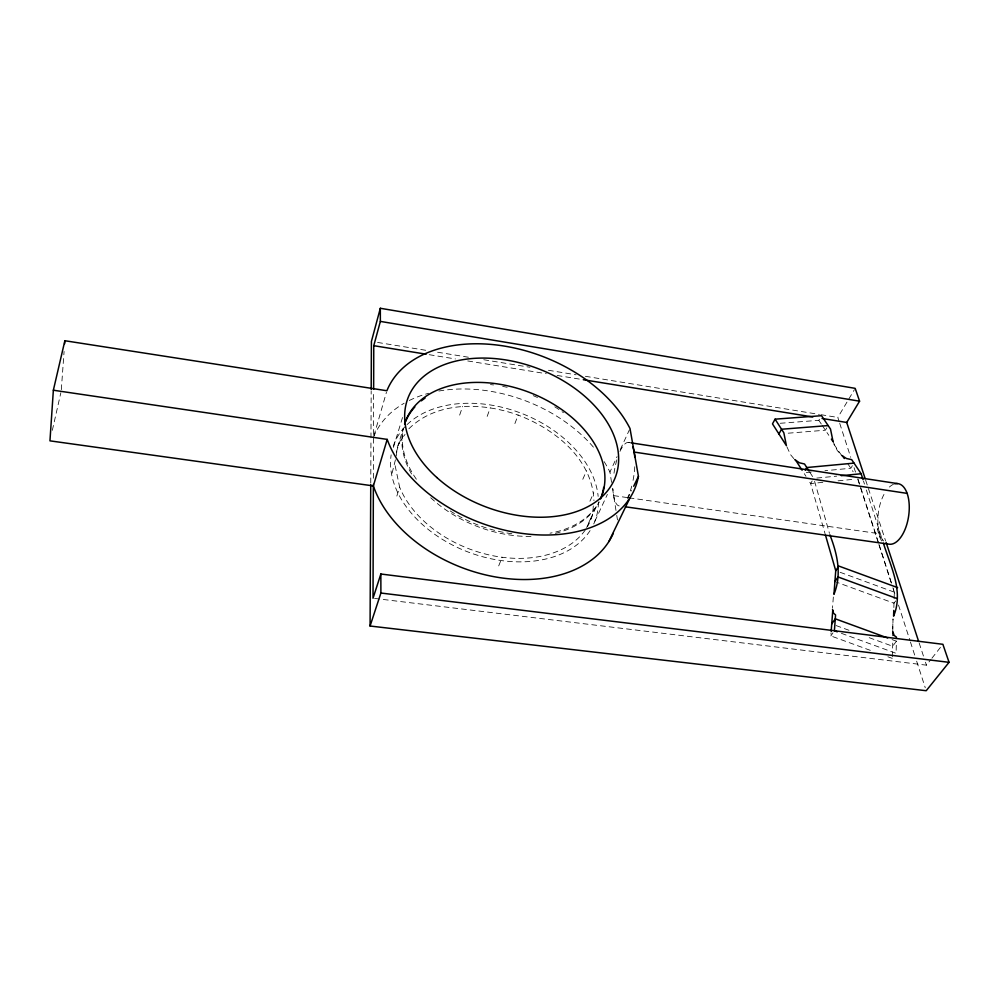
<?xml version="1.0" encoding="UTF-8"?>
<svg xmlns="http://www.w3.org/2000/svg" width="999" height="999" viewBox="0 0 999 999"><rect width="100%" height="100%" fill="white"/><g stroke="black" fill="none" stroke-linecap="round" stroke-linejoin="round"><path stroke-width="0.75" stroke-dasharray="5 3.75" d="M373.376 478.196L373.638 390.909M370.754 482.954L370.954 439.41M370.966 437.849L371.178 391.196M593.294 505.931L592.669 514.148A103.272 71.291 20.9 0 1 587.587 526.398M892.756 631.555L893.019 618.893L892.656 630.144M408.853 428.796C436.675 401.261 481.481 402.31 516.52 414.51C553.696 428.034 592.282 458.229 593.943 500.636M892.057 639.585L896.428 641.183L896.078 653.321L840.147 632.866M892.307 656.855L892.831 640.109M893.855 607.542L894.342 592.17L892.919 587.749M61.314 389.697L64.086 351.448M870.316 650.349L830.831 635.913L831.056 632.929M396.241 456.081L397.24 447.914L403.296 428.509M833.341 597.04L832.492 608.129M392.083 473.151L396.016 457.442M52.335 430.319L60.852 392.732M373.926 435.739L386.451 392.245M393.431 447.402L403.409 414.548M396.278 452.16L400.062 440.996L405.02 434.428M396.84 496.053L399.65 487.175L394.83 464.248M459.652 415.109L462.637 406.381M487.175 416.396L490.297 407.729M514.897 423.576L518.169 414.96M398.064 445.566L399.001 443.256M498.688 565.896L502.21 557.267M582.792 479.283L586.538 470.816M589.922 501.211L593.768 492.769M611.575 482.38L609.952 472.077L617.07 456.605M620.304 449.587L629.358 429.907M588.773 522.589L592.669 514.148M586.638 527.572L596.665 505.856M594.88 521.228L607.38 494.38M627.622 498.876L631.68 490.447M780.207 423.276L818.818 420.329L820.167 418.007M826.785 427.897L825.411 430.207L785.114 433.441M839.26 421.865L837.824 417.445L854.395 389.672M812.175 480.969L810.614 483.566L825.087 533.778M852.409 465.684L850.811 468.256L824.974 470.716M830.831 635.913L832.979 632.829M895.653 600.948L893.993 603.221L836.35 582.117M896.428 641.183L892.644 646.241L866.533 636.7M374.575 598.426L926.448 665.172L931.006 659.377M931.917 658.216L942.881 644.305M822.814 482.355L810.614 483.566L809.065 481.156M838.061 480.831L853.321 479.32M816.807 478.071L836.687 476.136M811.288 472.015L803.696 472.739L805.993 476.348M613.661 495.616L627.497 497.602M629.033 497.827L879.744 533.778M628.271 442.432L631.356 442.907M377.572 342.432L426.823 350.462M437.599 352.222L468.394 357.23M483.778 359.74L529.957 367.27M548.439 370.279L576.136 374.8M585.377 376.298L819.355 414.435M820.891 414.685L837.824 417.445M429.22 354.695L455.419 358.953M467.744 360.951L546.303 373.701M557.092 375.449L581.743 379.458M887.874 656.768L892.257 658.378M840.134 572.302L894.342 592.17M836.088 625.561L850.586 630.869M793.855 458.628L790.509 454.645L786.4 445.666M833.89 444.218L841.583 455.407L837.287 450.524L833.091 441.72M818.818 420.329L821.29 424.026M822.115 425.262L828.82 435.327M847.564 463.399L853.171 471.79M809.889 472.352L812.974 477.172M865.671 480.182L885.601 540.859M919.155 642.969L923.526 656.293M925.474 662.212L926.448 665.172M839.734 423.351L850.723 457.33M854.07 467.669L855.506 472.102M857.891 479.483L860.276 486.863M860.751 488.349L878.433 543.006M878.908 544.48L891.333 582.892M893.243 588.798L895.154 594.705M898.501 605.044L909.964 640.496M910.439 641.982L914.747 655.269M916.657 661.176L925.261 687.774M857.891 478.871L878.72 543.606M879.195 545.079L892.444 586.288M863.523 481.143L864.472 484.103M866.358 490.01L882.467 540.284M814.597 481.343L829.47 533.354M612.499 488.261L616.52 513.861M616.758 515.372L617.482 519.93M555.394 533.379A104.883 71.129 20.9 0 0 599.138 501.885A104.995 71.116 20.9 0 1 549.987 533.191M531.006 536.413A104.883 71.129 20.9 0 1 429.695 496.753M411.576 474.013A104.883 71.129 20.9 0 1 403.321 428.309M490.447 384.578A104.883 71.129 20.9 0 1 493.581 384.94M502.684 386.376A104.883 71.129 20.9 0 1 507.13 387.3M533.254 395.654A104.883 71.129 20.9 0 1 537.487 397.502M554.807 406.83A104.883 71.129 20.9 0 1 563.461 412.712M585.189 530.132A103.272 71.291 20.9 0 1 488.611 554.807A103.272 71.291 20.9 0 1 399.65 487.175M511.85 533.728A104.995 71.116 20.9 0 1 449.587 510.539M416.371 479.208A104.995 71.116 20.9 0 1 403.459 428.184M598.413 502.097A107.592 74.288 20.9 0 1 593.731 523.963M590.072 530.619A107.592 74.288 20.9 0 1 468.131 552.022A107.592 74.288 20.9 0 1 391.158 454.857M393.294 446.053A107.592 74.288 20.9 0 1 405.956 425.724M407.055 424.637A107.592 74.288 20.9 0 1 520.154 412.849A107.592 74.288 20.9 0 1 598.151 496.403M883.615 540.996A30.607 15.222 -81.6 0 1 885.676 491.558M889.41 487.05A30.607 15.222 -81.6 0 1 893.431 484.328M373.501 437.237A129.196 89.261 20.9 0 1 404.12 403.259M409.278 400.499A129.196 89.261 20.9 0 1 428.783 393.256M438.898 391.034A129.196 89.261 20.9 0 1 594.043 447.889M604.133 461.625A129.196 89.261 20.9 0 1 609.952 472.077M634.777 466.72A32.08 10.002 -81.6 0 1 632.392 483.504M631.73 486.163A32.08 10.002 -81.6 0 1 627.659 497.664M619.218 505.931A32.08 10.002 -81.6 0 1 613.061 488.948M613.998 473.239A32.08 10.002 -81.6 0 1 617.507 457.779M619.967 451.398A32.08 10.002 -81.6 0 1 630.744 443.581M881.58 540.958L878.995 535.501L877.384 528.646L881.58 540.958"/><path stroke-width="1.5" d="M373.364 484.44L373.027 598.239L380.856 574.013L942.881 644.305L949.05 662.325L926.21 690.721L370.08 626.023L370.741 484.503M373.638 389.348L373.763 345.691L380.357 321.403L380.332 308.279L855.181 388.349L859.577 401.186L846.715 422.465L865.184 478.708M371.191 389.635L371.416 341.433L380.332 308.279M883.416 543.244C890.808 566.858 903.87 591.52 893.593 616.171L893.768 610.414M892.981 635.514L893.069 632.442M633.703 486.238L638.436 476.411L630.007 428.496A133.292 88.799 20.9 0 0 503.034 345.866A133.292 88.799 20.9 0 0 386.888 390.746L64.86 340.734L53.359 390.222L49.95 440.846L373.364 485.914A129.196 89.261 20.9 0 0 492.007 576.298A129.196 89.261 20.9 0 0 613.299 533.316M64.635 343.793L64.86 340.734M831.168 631.443L832.754 610.364M825.511 535.252L835.738 570.691L833.953 594.33C842.02 574.65 837.387 554.083 829.894 534.84M373.364 485.914L387.2 439.398L53.359 390.222M370.08 626.023L380.894 593.031L380.856 574.013M608.828 541.633L629.894 498.026M775.087 419.168L772.477 423.863L786.4 445.666L783.84 432.817L775.087 419.168L821.528 415.696L830.506 429.083L833.091 441.72L831.38 439.16M778.908 433.941L781.555 429.245L828.159 425.574M805.244 470.129L806.792 467.532L854.02 463.124M835.738 570.691L838.81 566.058L897.626 587.612M834.914 581.58L838.011 576.947L897.302 598.663M831.73 623.963L835.276 618.818L887.686 637.999M841.27 475.686L861.15 473.751L863.049 479.657M380.894 593.031L949.05 662.325M625.386 506.805L888.998 544.18A30.607 15.222 -81.6 0 0 909.003 513.011A30.607 15.222 -81.6 0 0 894.792 483.853M634.153 452.06L907.142 493.381M631.356 442.907L897.489 483.578M373.763 345.691L426.148 354.195M583.279 379.707L812.824 416.97M822.065 418.469L846.715 422.465M380.357 321.403L859.577 401.186M837.274 631.818L834.402 630.769L835.564 614.909L833.566 613.249L832.517 609.515M841.583 455.407L846.49 458.516L851.685 459.64L861.15 473.751M794.692 459.627L799.462 462.812L804.507 463.986L809.115 471.141M896.54 637.225L894.167 635.426L892.756 631.555M842.706 456.118L844.317 458.541M795.778 460.352L802.11 470.254M886.088 542.345L918.668 641.495M405.606 421.403A104.883 71.129 20.9 0 1 414.835 406.968M421.341 400.849A104.883 71.129 20.9 0 1 425.037 398.102M603.696 487.337A104.883 71.129 20.9 0 1 601.023 497.589M404.57 423.988A104.995 71.116 20.9 0 1 529.095 392.27A104.995 71.116 20.9 0 1 600.486 499.013M632.754 446.865A32.08 10.002 -81.6 0 1 634.777 457.38M638.436 476.411A133.292 88.799 20.9 0 1 520.342 533.154A133.292 88.799 20.9 0 1 387.2 439.398M436.825 477.51A111.001 73.901 20.9 0 0 615.284 477.422A111.001 73.901 20.9 0 0 482.829 358.067A111.001 73.901 20.9 0 0 436.825 477.51"/></g></svg>
